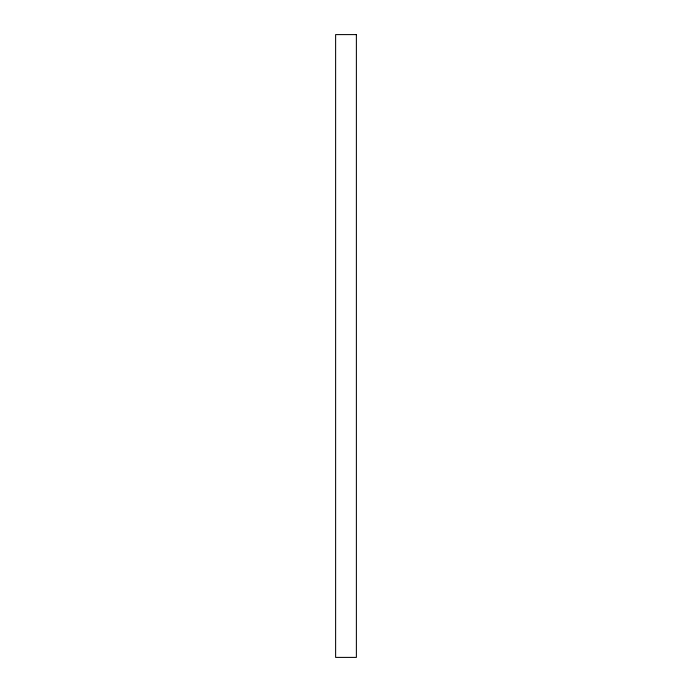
<?xml version="1.0" encoding="UTF-8"?>
<svg xmlns="http://www.w3.org/2000/svg" width="692" height="692" viewBox="0 0 692 692"><rect width="100%" height="100%" fill="white"/><g stroke="black" fill="none" stroke-linecap="round" stroke-linejoin="round"><path stroke-width="1.04" d="M356.38 34.6L335.62 34.6L335.62 657.4L356.38 657.4L356.38 34.6"/></g></svg>
